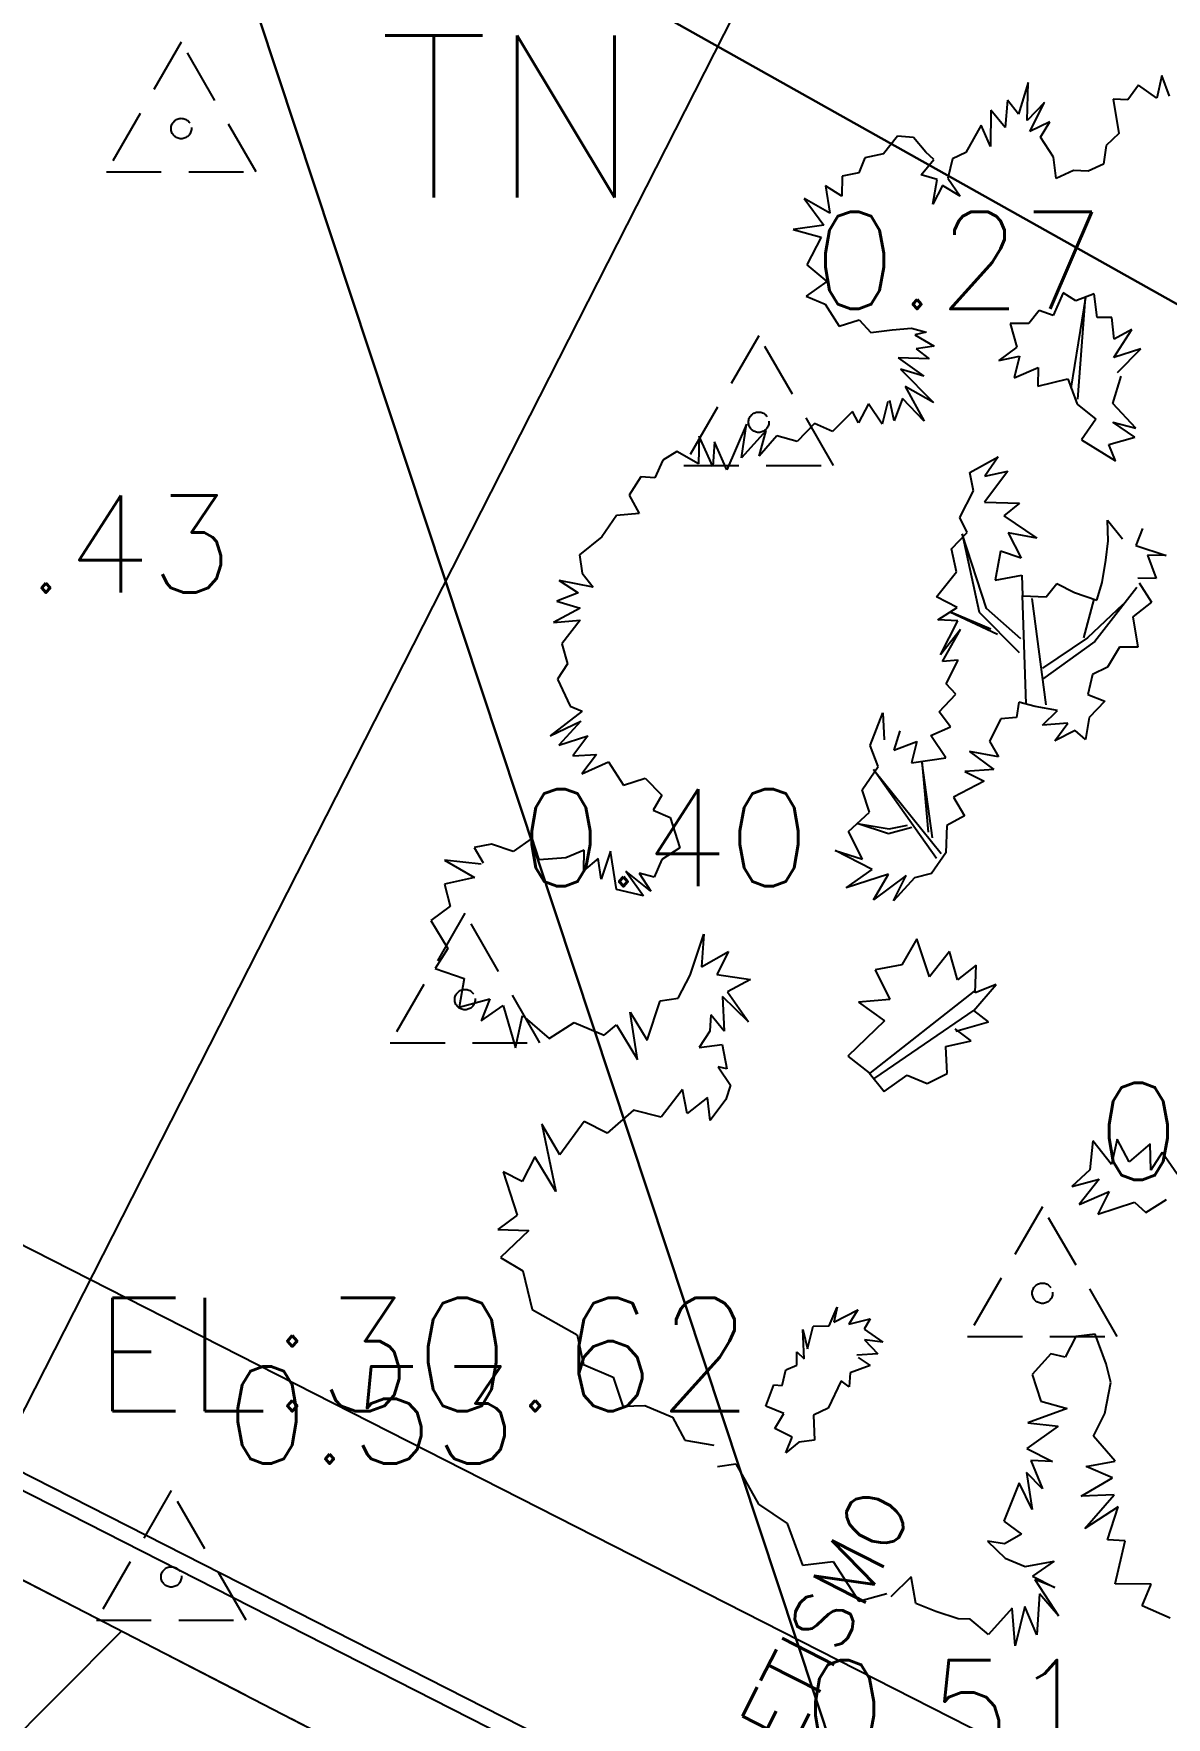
# Model space of a CAD drawing. Header units: metres. Extents: x 543100 to 543604, y 9574012 to 9574398.
# Drawn here: x 543271.11 to 543278.1, y 9574292.13 to 9574302.53 of the extents above; entities that cross this region are included whole.
import ezdxf
from ezdxf.enums import TextEntityAlignment as Align

# ---------------------------------------------------------------- set-up
doc = ezdxf.new("R2010")
doc.units = ezdxf.units.M
doc.header["$LTSCALE"] = 0.1
for name, pattern in [('CONTINUO', [0]), ('DASHED2', [9.524999999999999, 6.35, -3.175]), ('HIDDEN', [9.524999999999999, 6.35, -3.175])]:
    doc.linetypes.add(name, pattern=pattern)
for name, color, linetype in [('#C_TOPO_TEXT', 7, 'Continuous'), ('#PROJ_PLATOS', 2, 'HIDDEN'), ('C-TOPO-TEXT', 7, 'Continuous'), ('HACHURA', 1, 'Continuous'), ('IMPL_MEIO FIO', 8, 'Continuous'), ('IMPL_TITULO', 8, 'Continuous'), ('IMPL_VEGETAÇÃO', 8, 'Continuous'), ('IMPLANTAÇÃO', 1, 'Continuous'), ('MalhaTriTG', 7, 'CONTINUO'), ('PROJ_PLATOS', 2, 'DASHED2'), ('PROJ_TERRA_PERFIS', 2, 'Continuous'), ('TOPO_PONTOS', 2, 'Continuous'), ('V-NODE', 1, 'Continuous'), ('V-NODE-TEXT', 1, 'Continuous'), ('XREF_IMPLNTACAO', 2, 'Continuous')]:
    doc.layers.add(name, color=color, linetype=linetype)
doc.layers.get('IMPLANTAÇÃO').off()
doc.styles.add('COTA200', font='ROMANS.SHX')
doc.styles.get("Standard").update_dxf_attribs({"font": 'simplex.shx'})

# ---------------------------------------------------------------- blocks, each defined once
blk = doc.blocks.new('A$C76815E95')
at = {"layer": 'HACHURA'}
h = blk.add_hatch(dxfattribs=at)
h.set_pattern_fill('ANSI31', color=1, scale=0.5, style=0)
h.set_pattern_definition([(45, (-56.71623454557266, -140.2760906778276), (-1.122532015133644, 1.122532015133644), [])])
h.paths.add_polyline_path([(78.50253660278395, -21.53023425675929), (78.1706479433924, -22.02040452882648), (30.00293476006482, -129.1186275184155), (23.85615117452107, -140.2760906778276), (-56.71623454557266, -83.83502537757158), (-56.29154449922498, -82.40403590723872), (-2.601691384217702, 20.28950879722834), (78.41679475666024, -21.48937489651144)])
at = {"layer": 'HACHURA', "color": 8, "elevation": 30.47163635617762, "flags": 128}
blk.add_lwpolyline([(78.50253660278395, -21.53023425675929), (78.1706479433924, -22.02040452882648), (30.00293476006482, -129.1186275184155), (23.85615117452107, -140.2760906778276), (-56.71623454557266, -83.83502537757158), (-56.29154449922498, -82.40403590723872), (-2.601691384217702, 20.28950879722834), (78.41679475666024, -21.48937489651144)], close=True, dxfattribs=at)
blk = doc.blocks.new('ARBOL03P')
at = {"layer": 'IMPL_VEGETAÇÃO', "color": 1}
for p, q in [((1.859225301292405, 0.8217769658557783), (1.864073609718512, 0.7392893226729678)), ((1.864073609718512, 0.7392893226729678), (1.801045600179116, 0.7344371083680956)), ((1.801045600179116, 0.7344371083680956), (1.844680376014082, 0.6470972508804138)), ((1.844680376014082, 0.6470972508804138), (1.728320973787502, 0.6179839650511862)), ((1.728320973787502, 0.6179839650511862), (1.747714207491931, 0.5743140363073449)), ((1.747714207491931, 0.5743140363073449), (1.655596347395889, 0.559757393392732)), ((1.655596347395889, 0.559757393392732), (1.747714207491931, 0.5063830360391472)), ((1.931949927684018, 0.4481564643806921), (1.990129628797307, 0.5500529647829895)), ((1.990129628797307, 0.5500529647829895), (1.961039778240663, 0.4772697502099197)), ((1.67498958110032, 0.4578608929904346), (1.592568337856491, 0.5112352503440194)), ((1.592568337856491, 0.5112352503440194), (1.597416646282598, 0.4335998214660792)), ((1.747714207491931, 0.5063830360391472), (1.631354805265351, 0.5354963218683748)), ((1.631354805265351, 0.5354963218683748), (1.67498958110032, 0.4578608929904346)), ((1.927101619257909, 0.4384520357709505), (1.927101619257909, 0.5063830360391472)), ((1.927101619257909, 0.5063830360391472), (1.931949927684018, 0.4481564643806921)), ((1.961039778240663, 0.4772697502099197), (2.06285425518892, 0.5209396789537619)), ((2.06285425518892, 0.5209396789537619), (2.009522862501738, 0.4578608929904346)), ((1.548933562021523, 0.4966786074294047), (1.514995403038771, 0.4141909642465942)), ((1.597416646282598, 0.4335998214660792), (1.548933562021523, 0.4966786074294047)), ((1.912556693979587, 0.4093387499417229), (1.864073609718512, 0.4724175359050493)), ((1.864073609718512, 0.4724175359050493), (1.927101619257909, 0.4384520357709505)), ((2.009522862501738, 0.4578608929904346), (2.116185647876103, 0.4821219645147918)), ((2.116185647876103, 0.4821219645147918), (2.028916096206167, 0.4287476071612071)), ((1.447119085073265, 0.4141909642465942), (1.364697841829438, 0.3899298927222379)), ((1.514995403038771, 0.4141909642465942), (1.447119085073265, 0.4141909642465942)), ((1.917405002405696, 0.3511121782832678), (1.912556693979587, 0.4093387499417229)), ((2.028916096206167, 0.4287476071612071), (2.121033956302211, 0.4044865356368517)), ((1.364697841829438, 0.3899298927222379), (1.325911374420578, 0.3559643925881391)), ((2.121033956302211, 0.4044865356368517), (2.106489031023889, 0.3414077496735262)), ((1.325911374420578, 0.3559643925881391), (1.267731673307287, 0.2928856066248136)), ((1.626506496839244, 0.2686245351004564), (1.626506496839244, 0.3462599639783965)), ((1.626506496839244, 0.3462599639783965), (1.650748038969782, 0.2928856066248136)), ((1.650748038969782, 0.2928856066248136), (1.704079431656965, 0.3559643925881391)), ((1.704079431656965, 0.3559643925881391), (1.684686197952534, 0.2977378209296839)), ((1.684686197952534, 0.2977378209296839), (1.767107441196362, 0.3559643925881391)), ((1.767107441196362, 0.3559643925881391), (1.718624356935287, 0.2928856066248136)), ((1.83013545073576, 0.3025900352345552), (1.839832067587976, 0.3608166068930112)), ((1.839832067587976, 0.3608166068930112), (1.883466843422942, 0.3317033210637828)), ((1.883466843422942, 0.3317033210637828), (1.898011768701265, 0.2880333923199414)), ((1.898011768701265, 0.2880333923199414), (1.917405002405696, 0.3511121782832678)), ((2.106489031023889, 0.3414077496735262), (2.121033956302211, 0.3122944638442986)), ((0.7825952334029624, 0.2946269166141571), (0.7485668943879462, 0.2322017433312338)), ((0.9130371996271922, 0.2662518378491923), (0.8563233012688318, 0.3003019323671507)), ((1.267731673307287, 0.2928856066248136), (1.296821523863931, 0.2492156778809722)), ((1.49560216933434, 0.2443634635761009), (1.481057244056018, 0.317146678149169)), ((1.481057244056018, 0.317146678149169), (1.563478487299847, 0.2395112492712288)), ((1.563478487299847, 0.2395112492712288), (1.5343886367432, 0.317146678149169)), ((1.5343886367432, 0.317146678149169), (1.626506496839244, 0.2686245351004564)), ((1.718624356935287, 0.2928856066248136), (1.83013545073576, 0.3025900352345552)), ((2.121033956302211, 0.3122944638442986), (2.130730573154427, 0.2492156778809722)), ((0.7485668943879462, 0.2322017433312338), (0.8052807927463075, 0.2265267275782401)), ((0.9016944199555201, 0.2265267275782401), (0.9130371996271922, 0.2662518378491923)), ((1.296821523863931, 0.2492156778809722), (1.359849533403331, 0.2492156778809722)), ((1.359849533403331, 0.2492156778809722), (1.369546150255545, 0.2103979634420012)), ((1.442270776647158, 0.1909891062225162), (1.49560216933434, 0.2443634635761009)), ((2.130730573154427, 0.2492156778809722), (2.135578881580534, 0.1909891062225162)), ((0.8052807927463075, 0.2265267275782401), (0.7428955045521093, 0.1924766330602816)), ((0.7428955045521093, 0.1924766330602816), (0.8109521825821435, 0.1641015542953168)), ((0.9754224878213895, 0.1527515227893304), (0.9016944199555201, 0.2265267275782401)), ((1.369546150255545, 0.2103979634420012), (1.442270776647158, 0.1909891062225162)), ((2.135578881580534, 0.1909891062225162), (2.077399180467243, 0.1473191774786757)), ((0.8109521825821435, 0.1641015542953168), (0.7712524537312904, 0.1073513967653854)), ((0.9754224878213895, 0.09600136525939984), (0.9073658097913562, 0.1527515227893304)), ((0.9073658097913562, 0.1527515227893304), (0.9754224878213895, 0.1527515227893304)), ((2.077399180467243, 0.1473191774786757), (2.150123806858856, 0.1230581059543185)), ((0.7712524537312904, 0.1073513967653854), (0.8393091317613237, 0.1243764440243647)), ((0.8393091317613237, 0.1243764440243647), (0.8052807927463075, 0.05060123923545579)), ((0.9413941488063724, 0.05627625498844857), (0.8903516402838481, 0.1130264125183791)), ((0.8903516402838481, 0.1130264125183791), (0.9754224878213895, 0.09600136525939984)), ((2.199346564482497, 0.05146765385423269), (2.147136465380219, 0.1095174333123294)), ((0.8052807927463075, 0.05060123923545579), (0.879008860612176, 0.0789763180004206)), ((0.879008860612176, 0.0789763180004206), (0.9413941488063724, 0.05627625498844857)), ((2.135534221135268, -0.05882692711615167), (2.199346564482497, 0.05146765385423269)), ((2.181943198115071, -0.1284866624658685), (2.135534221135268, -0.05882692711615167)), ((2.100727488400416, -0.2155613316530136), (2.181943198115071, -0.1284866624658685)), ((1.538900559005882, -0.2689757929006507), (1.547038511427102, -0.2078935622768321)), ((1.547038511427102, -0.2078935622768321), (1.56331441626954, -0.2547232724217596)), ((1.56331441626954, -0.2547232724217596), (1.581624809217283, -0.2058574879227049)), ((1.581624809217283, -0.2058574879227049), (1.610107642691549, -0.2547232724217596)), ((1.614176618902158, -0.2486150493593779), (1.618245595112768, -0.2099296366309593)), ((1.618245595112768, -0.2099296366309593), (1.660969845324168, -0.2486150493593779)), ((2.089125244155465, -0.3084409787859688), (2.100727488400416, -0.2155613316530136)), ((1.545004023321797, -0.3117333543373237), (1.506348749321006, -0.2669397185465234)), ((1.506348749321006, -0.2669397185465234), (1.538900559005882, -0.2689757929006507)), ((1.660969845324168, -0.2486150493593779), (1.69555614311435, -0.2343625288804869)), ((1.69555614311435, -0.2343625288804869), (1.691487166903741, -0.2608314954841418)), ((1.691487166903741, -0.2608314954841418), (1.772866691115931, -0.2587954211300141)), ((1.772866691115931, -0.2587954211300141), (1.807452988906112, -0.2852643877336689)), ((1.807452988906112, -0.2852643877336689), (1.866453143959951, -0.2526871980676324)), ((1.866453143959951, -0.2526871980676324), (1.890867001223608, -0.2873004620877961)), ((1.55924544005893, -0.3504187670657419), (1.500245285005091, -0.3076612056290693)), ((1.500245285005091, -0.3076612056290693), (1.545004023321797, -0.3117333543373237)), ((1.931556763329704, -0.3056251312749416), (1.886798025012999, -0.3096972799831965)), ((1.886798025012999, -0.3096972799831965), (1.886798025012999, -0.3626352131905057)), ((1.890867001223608, -0.2873004620877961), (1.931556763329704, -0.3056251312749416)), ((2.019511778685761, -0.4129305818105435), (2.089125244155465, -0.3084409787859688)), ((0.6463666143032025, -0.3460198128433873), (0.6374051916896715, -0.395336284946771)), ((0.7090965725979199, -0.4132695475298198), (0.6463666143032025, -0.3460198128433873)), ((1.518555677952834, -0.3605991388363785), (1.55924544005893, -0.3504187670657419)), ((1.573486856796064, -0.3565269901281241), (1.518555677952834, -0.3605991388363785)), ((1.593831737849111, -0.3952124028565422), (1.573486856796064, -0.3565269901281241)), ((1.886798025012999, -0.3626352131905057), (1.840004798590989, -0.3585630644822513)), ((1.840004798590989, -0.3585630644822513), (1.844073774801599, -0.4115009976895605)), ((0.6374051916896715, -0.395336284946771), (0.5477909655543609, -0.3729197067179602)), ((0.5477909655543609, -0.3729197067179602), (0.5925980786220162, -0.4132695475298198)), ((0.6362348525445229, -0.394995799201848), (0.9220488228378017, -0.5507771476580547)), ((0.7135772839046854, -0.3639530754264357), (0.7046158612911544, -0.4177528631755818)), ((0.7583843969723407, -0.4177528631755818), (0.7135772839046854, -0.3639530754264357)), ((0.8211143552670572, -0.3818863380094846), (0.7583843969723407, -0.4177528631755818)), ((0.870402179641478, -0.4177528631755818), (0.8211143552670572, -0.3818863380094846)), ((1.654866381008254, -0.3809598823776512), (1.593831737849111, -0.3952124028565422)), ((1.683349214482522, -0.3768877336693968), (1.614176618902158, -0.4155731463978154)), ((1.614176618902158, -0.4155731463978154), (1.654866381008254, -0.3809598823776512)), ((1.675211262061302, -0.4033567002730516), (1.683349214482522, -0.3768877336693968)), ((1.707763071746179, -0.3870681054400333), (1.675211262061302, -0.4033567002730516)), ((1.732176929009835, -0.407428848981306), (1.707763071746179, -0.3870681054400333)), ((1.774901179221237, -0.3972484772106695), (1.732176929009835, -0.407428848981306)), ((1.783039131642456, -0.4176092207519426), (1.774901179221237, -0.3972484772106695)), ((-0.5051761915355382, -0.4939692291535387), (-0.4379655219340552, -0.4446527570501546)), ((-0.4379655219340552, -0.4446527570501546), (-0.4155619654002276, -0.4894859135077767)), ((0.5925980786220162, -0.4132695475298198), (0.5253874090205333, -0.4446527570501546)), ((0.5253874090205333, -0.4446527570501546), (0.5836366560084851, -0.4715526509247279)), ((0.5906119652676614, -0.4178258244066368), (0.9153395747088524, -0.5682354022264224)), ((0.8748828909482436, -0.4760359665704903), (0.870402179641478, -0.4177528631755818)), ((1.844073774801599, -0.4115009976895605), (1.783039131642456, -0.4176092207519426)), ((2.048517389298139, -0.4535654274312115), (2.019511778685761, -0.4129305818105435)), ((-0.6799239324993929, -0.5746689107772576), (-0.6933660664196895, -0.4894859135077767)), ((-0.6933660664196895, -0.4894859135077767), (-0.6709625098858618, -0.5343190699653984)), ((-0.6709625098858618, -0.5343190699653984), (-0.6261553968182065, -0.4850025978620143)), ((-0.6261553968182065, -0.4850025978620143), (-0.6037518402843789, -0.5298357543196364)), ((-0.5947904176708478, -0.520869123028112), (-0.5634254385234891, -0.4670693352789659)), ((-0.5634254385234891, -0.4670693352789659), (-0.5051761915355382, -0.4939692291535387)), ((-0.4155619654002276, -0.4894859135077767), (-0.3528320071055102, -0.4939692291535387)), ((-0.3528320071055102, -0.4939692291535387), (-0.316986316651386, -0.520869123028112)), ((-0.2632177809701997, -0.5074191760908251), (-0.2676984922769652, -0.4581027039874415)), ((-0.2676984922769652, -0.4581027039874415), (-0.2094492452890133, -0.4760359665704903)), ((-0.2094492452890133, -0.4760359665704903), (-0.1511999983010615, -0.4581027039874415)), ((-0.1511999983010615, -0.4581027039874415), (-0.1601614209145925, -0.4939692291535387)), ((-0.1601614209145925, -0.4939692291535387), (-0.1108735965401717, -0.5298357543196364)), ((0.5836366560084851, -0.4715526509247279), (0.5253874090205333, -0.5253524386738739)), ((0.9420935605497265, -0.5119024917365871), (0.8748828909482436, -0.4760359665704903)), ((2.025312900808236, -0.5638600084015959), (2.002108412318336, -0.4883952951060695)), ((-0.5800636042849749, -0.5203272338849638), (-0.3989237996387409, -0.5556951906388523)), ((-0.5226290320800722, -0.5335902176676721), (-0.3989237996387409, -0.577800163610033)), ((-0.316986316651386, -0.520869123028112), (-0.2632177809701997, -0.5074191760908251)), ((-0.1108735965401717, -0.5298357543196364), (-0.1691228435281236, -0.520869123028112)), ((-0.1691228435281236, -0.520869123028112), (-0.1332771530739993, -0.57915222642302)), ((0.5253874090205333, -0.5253524386738739), (0.6105209238490783, -0.5432857012569228)), ((0.6105209238490783, -0.5432857012569228), (0.5343488316340643, -0.6195020672348797)), ((0.9152092927091333, -0.5701855951314956), (0.9420935605497265, -0.5119024917365871)), ((-0.7292117568738137, -0.57915222642302), (-0.6799239324993929, -0.5746689107772576)), ((-0.3945057556229798, -0.5866421527985048), (-0.5005388120012624, -0.608747125769685)), ((-0.3989237996387409, -0.5556951906388523), (-0.2442922590870777, -0.6352730933351016)), ((-0.3989237996387409, -0.577800163610033), (-0.2708005231816486, -0.6485360771178099)), ((-0.1332771530739993, -0.57915222642302), (-0.1870456887551857, -0.5612189638399712)), ((-0.1870456887551857, -0.5612189638399712), (-0.1691228435281236, -0.6195020672348797)), ((0.9017671587888367, -0.64191864546369), (0.9152092927091333, -0.5701855951314956)), ((1.984705045950909, -0.6219097878596931), (2.025312900808236, -0.5638600084015959)), ((-0.706808200339986, -0.6733018549840257), (-0.6799239324993929, -0.6150187515891172)), ((-0.6082325515911444, -0.6284686985264036), (-0.6575203759655652, -0.6464019611094525)), ((-0.5499833046031926, -0.6105354359433552), (-0.6082325515911444, -0.6284686985264036)), ((-0.5006954802287726, -0.6015688046518308), (-0.5499833046031926, -0.6105354359433552)), ((-0.4917340576152416, -0.6643352236925013), (-0.5006954802287726, -0.6015688046518308)), ((-0.1868576868821741, -0.5954841419869772), (-0.4254320637333127, -0.7590609419737113)), ((-0.1691228435281236, -0.6195020672348797), (-0.1601614209145925, -0.6643352236925013)), ((0.5343488316340643, -0.6195020672348797), (0.6150016351558438, -0.6239853828806416)), ((0.6150016351558438, -0.6239853828806416), (0.6598087482234991, -0.6822684862755497)), ((0.6598087482234991, -0.6822684862755497), (0.7135772839046854, -0.6105354359433552)), ((0.7135772839046854, -0.6105354359433552), (0.7583843969723407, -0.6822684862755497)), ((0.7583843969723407, -0.6822684862755497), (0.7718265308926373, -0.5970854890060688)), ((0.7718265308926373, -0.5970854890060688), (0.9017671587888367, -0.64191864546369)), ((1.990506168073384, -0.7031794791010286), (1.984705045950909, -0.6219097878596931)), ((-0.6575203759655652, -0.6464019611094525), (-0.706808200339986, -0.6733018549840257)), ((-0.4917340576152416, -0.7181350114416474), (-0.4917340576152416, -0.6643352236925013)), ((-0.1647674668033652, -0.6441150825235735), (-0.4210140197175498, -0.7855869095391279)), ((-0.1601614209145925, -0.6643352236925013), (-0.1198350191537028, -0.6508852767552149)), ((-0.1198350191537028, -0.6508852767552149), (-0.09743146261987512, -0.6867518019213121)), ((-0.0302207930183922, -0.6867518019213121), (-0.003336525177799032, -0.6464019611094525)), ((-0.003336525177799032, -0.6464019611094525), (0.01906703135602861, -0.7226183270874094)), ((0.01906703135602861, -0.7226183270874094), (0.03250916527632519, -0.64191864546369)), ((0.03250916527632519, -0.64191864546369), (0.07283556703721494, -0.7091683801501225)), ((0.07283556703721494, -0.7091683801501225), (0.07283556703721494, -0.6508852767552149)), ((0.07283556703721494, -0.6508852767552149), (0.1490076592522289, -0.7046850645043605)), ((0.1490076592522289, -0.7046850645043605), (0.1803726383995876, -0.6553685924009769)), ((0.1798399664260568, -0.9314797311489178), (0.2991271548516252, -0.6662200554947542)), ((0.3167993309146722, -0.6706410500889901), (0.1798399664260568, -0.9314797311489178)), ((0.1803726383995876, -0.6553685924009769), (0.2251797514672429, -0.6867518019213121)), ((0.2251797514672429, -0.6867518019213121), (0.2923904210687258, -0.6553685924009769)), ((0.2923904210687258, -0.6553685924009769), (0.3596010906702087, -0.6643352236925013)), ((0.3596010906702087, -0.6643352236925013), (0.3909660698175674, -0.7002017488585985)), ((-0.9622087448256211, -0.7181350114416474), (-0.9935737239729798, -0.8033180087111287)), ((-0.9487666109053245, -0.7809014304823174), (-0.9622087448256211, -0.7181350114416474)), ((-0.9398051882917935, -0.7091683801501225), (-0.9487666109053245, -0.7809014304823174)), ((-0.8905173639173727, -0.7629681678992686), (-0.9398051882917935, -0.7091683801501225)), ((-0.859152384770014, -0.7271016427331718), (-0.8905173639173727, -0.7629681678992686)), ((-0.868113807383545, -0.8347012182314635), (-0.859152384770014, -0.7271016427331718)), ((-0.4469269445475863, -0.7271016427331718), (-0.4917340576152416, -0.7181350114416474)), ((-0.4200426767069931, -0.7853847461280798), (-0.4469269445475863, -0.7271016427331718)), ((-0.3282350953865514, -0.8695858068296132), (-0.2796366112131725, -0.7236929852198228)), ((-0.09743146261987512, -0.6867518019213121), (-0.0302207930183922, -0.6867518019213121)), ((0.2726188907570535, -0.7060090068428786), (0.1003151741423434, -0.8253758608872523)), ((0.1003151741423434, -0.8253758608872523), (0.2637828027255305, -0.7236929852198228)), ((0.3909660698175674, -0.7002017488585985), (0.4716188733393469, -0.7226183270874094)), ((0.4716188733393469, -0.7226183270874094), (0.395446781124333, -0.7226183270874094)), ((0.395446781124333, -0.7226183270874094), (0.4940224298731746, -0.771934799190793)), ((2.019511778685761, -0.7554242806133162), (1.990506168073384, -0.7031794791010286)), ((-0.3149809633392664, -0.7369559690025311), (-0.3459072714495992, -0.8563228230469049)), ((0.06387414442368389, -0.771934799190793), (0.02802845396955966, -0.8347012182314635)), ((0.1176426801048702, -0.8481511651687499), (0.06387414442368389, -0.771934799190793)), ((0.2726188907570535, -0.7679029311621837), (0.3167993309146722, -0.8165338716987804)), ((0.4940224298731746, -0.771934799190793), (0.4133696263513951, -0.767451483545031)), ((0.4133696263513951, -0.767451483545031), (0.4985031411799401, -0.8526344808145123)), ((1.961500557461008, -0.813474060071413), (2.019511778685761, -0.7554242806133162)), ((-1.074226527494759, -0.8302179025857015), (-1.159360042323303, -0.8033180087111287)), ((-1.159360042323303, -0.8033180087111287), (-1.105591506642117, -0.8571177964602743)), ((-0.9935737239729798, -0.8033180087111287), (-1.069745816187994, -0.8167679556484151)), ((-0.4693305010814139, -0.8122846400026527), (-0.4200426767069931, -0.7853847461280798)), ((-0.4245233880137587, -0.8705677433975607), (-0.4693305010814139, -0.8122846400026527)), ((-0.2928907432604575, -0.9403217203373897), (-0.2973087872762195, -0.7988498933218358)), ((-0.01677865909809562, -0.7988346930653663), (-0.03918221563192326, -0.8436678495229879)), ((0.02802845396955966, -0.8347012182314635), (-0.01677865909809562, -0.7988346930653663)), ((0.3035451988673863, -0.8209548662930164), (0.2726188907570535, -0.7811659149448915)), ((0.3167993309146722, -0.8165338716987804), (0.330053462961958, -0.9049537635835012)), ((0.4985031411799401, -0.8526344808145123), (0.4223310489649261, -0.8122846400026527)), ((0.4223310489649261, -0.8122846400026527), (0.4223310489649261, -0.9243675311467072)), ((1.967301679583484, -0.900548729258559), (1.961500557461008, -0.813474060071413)), ((-1.105591506642117, -0.8571177964602743), (-1.195205732777428, -0.8481511651687499)), ((-1.195205732777428, -0.8481511651687499), (-1.150398619709772, -0.8795343746890856)), ((-0.9487666109053245, -0.8885010059806095), (-0.935324476985028, -0.8257345869399391)), ((-0.935324476985028, -0.8257345869399391), (-0.868113807383545, -0.8347012182314635)), ((-0.5903097063640823, -0.9288508467924692), (-0.5768675724437857, -0.8212512712941771)), ((-0.5768675724437857, -0.8212512712941771), (-0.5544640159099581, -0.8974676372721335)), ((-0.5544640159099581, -0.8974676372721335), (-0.5096569028423037, -0.8347012182314635)), ((-0.5096569028423037, -0.8347012182314635), (-0.5006954802287726, -0.892984321626372)), ((-0.3459072714495992, -0.8563228230469049), (-0.4961207679855004, -1.006636639250931)), ((-0.3017268312919814, -0.8209548662930164), (-0.2928907432604575, -0.9403217203373897)), ((-0.1153543078469372, -0.8616011121060367), (-0.1870456887551857, -0.8616011121060367)), ((-0.1870456887551857, -0.8616011121060367), (-0.164642132221358, -0.8974676372721335)), ((-0.1019121739266406, -0.8257345869399391), (-0.1153543078469372, -0.8616011121060367)), ((-0.03918221563192326, -0.8436678495229879), (-0.1019121739266406, -0.8257345869399391)), ((0.05939343311691836, -0.8616011121060367), (0.1176426801048702, -0.8481511651687499)), ((0.1086812574913392, -0.9064342685636584), (0.05939343311691836, -0.8616011121060367)), ((0.330053462961958, -0.9049537635835012), (0.3035451988673863, -0.8209548662930164)), ((0.4088889150446295, -0.8481511651687499), (0.3596010906702087, -0.9154008998551828)), ((0.4223310489649261, -0.9243675311467072), (0.4088889150446295, -0.8481511651687499)), ((-0.9610081714611285, -0.893270846460827), (-1.215575900632109, -0.999406637261079)), ((-1.150398619709772, -0.8795343746890856), (-1.199686444084193, -0.9109175842094204)), ((-0.9980544352797454, -0.9423007937297556), (-0.9487666109053245, -0.8885010059806095)), ((-0.5992711289776134, -0.9916172658331392), (-0.6395975307385031, -0.9064342685636584)), ((-0.6395975307385031, -0.9064342685636584), (-0.5903097063640823, -0.9288508467924692)), ((-0.5006954802287726, -0.892984321626372), (-0.4245233880137587, -0.8705677433975607)), ((-0.4961207679855004, -1.006636639250931), (-0.3282350953865514, -0.8695858068296132)), ((-0.164642132221358, -0.8974676372721335), (-0.2632177809701997, -0.892984321626372)), ((-0.2632177809701997, -0.892984321626372), (-0.1780842661416546, -0.9109175842094204)), ((0.05491272181015283, -0.9154008998551828), (0.1086812574913392, -0.9064342685636584)), ((0.2879097097619603, -0.8885010059806095), (0.243102596694305, -0.9333341624382312)), ((0.3596010906702087, -0.9154008998551828), (0.2879097097619603, -0.8885010059806095)), ((1.08553111696723, -0.9411835748792265), (1.114536727579607, -0.8889387733669389)), ((1.114536727579607, -0.8889387733669389), (1.155144582436934, -0.8831337954211298)), ((1.155144582436934, -0.8831337954211298), (1.224758047906638, -0.894743751312749)), ((1.224758047906638, -0.894743751312749), (1.172547948804361, -0.9295736189876074)), ((1.903489336236253, -0.9527935307708457), (1.967301679583484, -0.900548729258559)), ((-1.181763598857131, -0.9467841093755176), (-1.235532134538317, -0.9826506345416153)), ((-1.215575900632109, -0.999406637261079), (-0.979191580687627, -0.923595358118042)), ((-1.199686444084193, -0.9109175842094204), (-1.181763598857131, -0.9467841093755176)), ((-0.944285899598559, -1.005067212770426), (-0.9980544352797454, -0.9423007937297556)), ((-0.2587370696634341, -0.960234056312804), (-0.3125056053446205, -0.9288508467924692)), ((-0.3125056053446205, -0.9288508467924692), (-0.3125056053446205, -0.9916172658331392)), ((-0.1780842661416546, -0.9109175842094204), (-0.2811406261972618, -0.9109175842094204)), ((-0.2811406261972618, -0.9109175842094204), (-0.2587370696634341, -0.960234056312804)), ((0.03250916527632519, -0.9781673188958528), (0.09523912357104258, -0.9423007937297556)), ((0.166930504479291, -0.9243675311467072), (0.1266041027184013, -0.9692006876043284)), ((0.243102596694305, -0.9333341624382312), (0.166930504479291, -0.9243675311467072)), ((0.894094086925544, -1.010843310228943), (0.9405030639053464, -0.9237686410417973)), ((0.9405030639053464, -0.9237686410417973), (0.91149745329297, -1.016648288174753)), ((1.027519895742476, -0.9585985087166558), (1.079729994844755, -0.9179636630959878)), ((1.079729994844755, -0.9179636630959878), (1.08553111696723, -0.9411835748792265)), ((1.172547948804361, -0.9295736189876074), (1.236360292151589, -0.9585985087166558)), ((1.89768821411378, -1.092113001470279), (1.903489336236253, -0.9527935307708457)), ((-1.235532134538317, -0.9826506345416153), (-1.195205732777428, -1.018517159707713)), ((-0.6620010872723308, -1.023000475353474), (-0.7023274890332205, -0.9736840032500904)), ((-0.7023274890332205, -0.9736840032500904), (-0.5992711289776134, -0.9916172658331392)), ((-0.5051761915355382, -0.9961005814789017), (-0.5320604593761304, -1.031967106644999)), ((-0.4469269445475863, -1.014033844061951), (-0.5051761915355382, -0.9961005814789017)), ((-0.3976391201731655, -0.9736840032500904), (-0.4469269445475863, -1.014033844061951)), ((-0.3125056053446205, -0.9916172658331392), (-0.3976391201731655, -0.9736840032500904)), ((0.1266041027184013, -0.9692006876043284), (0.03250916527632519, -0.9781673188958528)), ((0.8650884763131668, -1.057283133795421), (0.8360828657007904, -0.9702084646082749)), ((0.8360828657007904, -0.9702084646082749), (0.894094086925544, -1.010843310228943)), ((0.91149745329297, -1.016648288174753), (0.9927131630076245, -0.9702084646082749)), ((0.9927131630076245, -0.9702084646082749), (0.9695086745177228, -1.022453266120563)), ((0.9927131630076245, -0.9702084646082749), (0.9927131630076245, -0.9702084646082749)), ((1.062326628477329, -1.010843310228943), (1.027519895742476, -0.9585985087166558)), ((1.236360292151589, -0.9585985087166558), (1.184150193049311, -0.9992333543373233)), ((1.184150193049311, -0.9992333543373233), (1.276968147008917, -1.016648288174753)), ((-1.803245195283272, -1.043222896560873), (-1.843352261525649, -1.087372801490178)), ((-1.195205732777428, -1.018517159707713), (-1.199686444084193, -1.058867000519572)), ((-0.9890930126662143, -1.027483790999237), (-0.944285899598559, -1.005067212770426)), ((-0.935324476985028, -1.072316947456859), (-0.9890930126662143, -1.027483790999237)), ((-0.6530396646587997, -1.063350316165334), (-0.7247310455670481, -1.014033844061951)), ((-0.7247310455670481, -1.014033844061951), (-0.6620010872723308, -1.023000475353474)), ((-0.61271326289791, -1.031967106644999), (-0.6530396646587997, -1.063350316165334)), ((-0.5320604593761304, -1.031967106644999), (-0.61271326289791, -1.031967106644999)), ((0.9695086745177228, -1.022453266120563), (1.01011652937505, -1.005038332283133)), ((1.01011652937505, -1.005038332283133), (1.062326628477329, -1.010843310228943)), ((1.276968147008917, -1.016648288174753), (1.294371513376342, -1.092113001470279)), ((-1.843352261525649, -1.087372801490178), (-1.783191662162084, -1.071318290606794)), ((-1.783191662162084, -1.071318290606794), (-1.79121307541056, -1.131522706419482)), ((-1.199686444084193, -1.058867000519572), (-1.13247577448271, -1.05438368487381)), ((-1.13247577448271, -1.05438368487381), (-1.127995063175945, -1.094733525685669)), ((-0.9935737239729798, -1.085766894394145), (-0.935324476985028, -1.072316947456859)), ((-0.9577280335188556, -1.130600050851767), (-0.9935737239729798, -1.085766894394145)), ((0.8650884763131668, -1.103722957361899), (0.7954750108434627, -1.057283133795421)), ((0.7954750108434627, -1.057283133795421), (0.8650884763131668, -1.057283133795421)), ((-1.79121307541056, -1.131522706419482), (-1.743084595919707, -1.139549961861174)), ((-1.727041769422756, -1.175672611348787), (-1.65083834356224, -1.119481823256945)), ((-1.65083834356224, -1.119481823256945), (-1.606720570695626, -1.135536334140328)), ((-1.606720570695626, -1.135536334140328), (-1.558592091204774, -1.119481823256945)), ((-1.558592091204774, -1.119481823256945), (-1.522495731586635, -1.147577217302866)), ((-1.127995063175945, -1.094733525685669), (-1.08318795010829, -1.103700156977194)), ((-1.08318795010829, -1.103700156977194), (-1.060784393574463, -1.148533313434815)), ((-1.060784393574463, -1.148533313434815), (-1.011496569200042, -1.103700156977194)), ((-1.011496569200042, -1.103700156977194), (-0.9577280335188556, -1.130600050851767)), ((0.7838727665985115, -1.138552825036756), (0.8650884763131668, -1.103722957361899)), ((0.8998952090480188, -1.121137891199328), (0.7838727665985115, -1.138552825036756)), ((0.9695086745177228, -1.121137891199328), (0.8998952090480188, -1.121137891199328)), ((0.9985142851301001, -1.161772736819995), (0.9695086745177228, -1.121137891199328)), ((1.294371513376342, -1.092113001470279), (1.381388345213473, -1.126942869145137)), ((1.381388345213473, -1.126942869145137), (1.381388345213473, -1.196602604494854)), ((1.816472504399124, -1.161772736819995), (1.89768821411378, -1.092113001470279)), ((-1.743084595919707, -1.139549961861174), (-1.727041769422756, -1.175672611348787)), ((-1.522495731586635, -1.147577217302866), (-1.506452905089684, -1.183699866790479)), ((1.108735605457131, -1.144357802982566), (0.9985142851301001, -1.161772736819995)), ((1.166746826681885, -1.144357802982566), (1.062326628477329, -1.219822516278092)), ((1.062326628477329, -1.219822516278092), (1.108735605457131, -1.144357802982566)), ((1.108735605457131, -1.237237450115522), (1.166746826681885, -1.144357802982566)), ((1.439399566438226, -1.295287229573619), (1.58442761950011, -1.179187670657424)), ((1.58442761950011, -1.179187670657424), (1.526416398275357, -1.27206731779038)), ((1.810671382276649, -1.231432472169712), (1.816472504399124, -1.161772736819995)), ((-1.466345838847308, -1.215808888557246), (-1.514474318338159, -1.247917910324014)), ((-1.506452905089684, -1.183699866790479), (-1.466345838847308, -1.215808888557246)), ((1.381388345213473, -1.196602604494854), (1.491609665540505, -1.214017538332283)), ((1.491609665540505, -1.214017538332283), (1.439399566438226, -1.295287229573619)), ((1.74685903892942, -1.27206731779038), (1.712052306194568, -1.196602604494854)), ((1.712052306194568, -1.196602604494854), (1.810671382276649, -1.231432472169712)), ((-1.514474318338159, -1.247917910324014), (-1.546559971332061, -1.304108698415857)), ((-0.8166113657208047, -1.356285858786853), (-0.7765042994784288, -1.235877027161476)), ((-0.7765042994784288, -1.235877027161476), (-0.7805150061026662, -1.324176837020086)), ((-0.7805150061026662, -1.324176837020086), (-0.7203544067391014, -1.235877027161476)), ((-0.7203544067391014, -1.235877027161476), (-0.7484293531087651, -1.316149581578394)), ((1.149343460314459, -1.25465238395295), (1.108735605457131, -1.237237450115522)), ((1.155144582436934, -1.341727053140096), (1.149343460314459, -1.25465238395295)), ((1.526416398275357, -1.27206731779038), (1.601830985867537, -1.27206731779038)), ((1.601830985867537, -1.330117097248477), (1.688847817704668, -1.243042428061331)), ((1.601830985867537, -1.27206731779038), (1.601830985867537, -1.330117097248477)), ((1.688847817704668, -1.243042428061331), (1.74685903892942, -1.27206731779038)), ((-1.546559971332061, -1.304108698415857), (-1.594688450822913, -1.300095070695011)), ((-1.594688450822913, -1.300095070695011), (-1.546559971332061, -1.336217720182624)), ((-0.9168790313267472, -1.364313114228545), (-0.9128683247025089, -1.304108698415857)), ((-0.9128683247025089, -1.304108698415857), (-0.8847933783328452, -1.344244975624316)), ((-0.8847933783328452, -1.344244975624316), (-0.8767719650843695, -1.300095070695011)), ((-0.8767719650843695, -1.300095070695011), (-0.840675605466231, -1.376353997391083)), ((-0.840675605466231, -1.376353997391083), (-0.8286434855935179, -1.292067815253318)), ((-0.8286434855935179, -1.292067815253318), (-0.8166113657208047, -1.356285858786853)), ((-0.7484293531087651, -1.316149581578394), (-0.684258047120962, -1.308122326136703)), ((-0.684258047120962, -1.308122326136703), (-0.7283758199875763, -1.344244975624316)), ((0.5444914109474315, -1.362521003990758), (0.6056860206125583, -1.301281450712477)), ((0.6056860206125583, -1.301281450712477), (0.6552245141509943, -1.330443142749754)), ((-1.570624211077487, -1.356285858786853), (-1.662870463434953, -1.400435763716159)), ((-1.546559971332061, -1.336217720182624), (-1.63479551706529, -1.336217720182624)), ((-1.63479551706529, -1.336217720182624), (-1.570624211077487, -1.356285858786853)), ((-0.9289111511994594, -1.380367625111929), (-0.9369325644479352, -1.34023134790347)), ((-0.9369325644479352, -1.34023134790347), (-0.9168790313267472, -1.364313114228545)), ((-0.7231112178301853, -1.347940157972119), (-0.6619166081650594, -1.333359311953481)), ((-0.6619166081650594, -1.333359311953481), (-0.6939709275134582, -1.391682696028035)), ((0.5474054399791051, -1.412095880454128), (0.5444914109474315, -1.362521003990758)), ((0.6552245141509943, -1.330443142749754), (0.707677036721102, -1.327526973546026)), ((0.707677036721102, -1.327526973546026), (0.7164191238161202, -1.368353342398213)), ((0.7164191238161202, -1.368353342398213), (0.7455594141328472, -1.318778465934843)), ((0.7455594141328472, -1.318778465934843), (0.728075239942811, -1.403347372842945)), ((0.728075239942811, -1.403347372842945), (0.7659576173545553, -1.330443142749754)), ((0.7659576173545553, -1.330443142749754), (0.7834417915445915, -1.403347372842945)), ((1.224758047906638, -1.382361898760764), (1.155144582436934, -1.341727053140096)), ((-1.662870463434953, -1.400435763716159), (-1.574634917701725, -1.384381252832775)), ((-1.574634917701725, -1.384381252832775), (-1.594688450822913, -1.42853115776208)), ((-1.594688450822913, -1.42853115776208), (-1.526506438210873, -1.400435763716159)), ((-1.526506438210873, -1.400435763716159), (-1.550570677956299, -1.456626551808001)), ((-0.9008362048297958, -1.424517530041234), (-0.9289111511994594, -1.380367625111929)), ((-0.6939709275134582, -1.391682696028035), (-0.635690346880005, -1.391682696028035)), ((-0.635690346880005, -1.391682696028035), (-0.656088550101714, -1.420844388065311)), ((0.4803827722506329, -1.470419264528681), (0.5007809754723418, -1.4091797112504)), ((0.5007809754723418, -1.4091797112504), (0.5474054399791051, -1.412095880454128)), ((0.7834417915445915, -1.403347372842945), (0.6989349496260839, -1.464586926121226)), ((1.201553559416737, -1.475241545893719), (1.224758047906638, -1.382361898760764)), ((-1.550570677956299, -1.456626551808001), (-1.46233513222307, -1.412476646878696)), ((-1.46233513222307, -1.412476646878696), (-1.502442198465447, -1.460640179528847)), ((-1.333992520247465, -1.476694690412231), (-1.305917573877801, -1.424517530041234)), ((-1.305917573877801, -1.424517530041234), (-1.309928280502039, -1.480708318133076)), ((-0.8687505518358947, -1.472681062691385), (-0.9008362048297958, -1.424517530041234)), ((-0.656088550101714, -1.420844388065311), (-0.5832378243098963, -1.444173741695132)), ((-0.5832378243098963, -1.444173741695132), (-0.5803237952782236, -1.49666478736223)), ((0.6989349496260839, -1.464586926121226), (0.7776137334812461, -1.452922249306315)), ((0.7776137334812461, -1.452922249306315), (0.7309892689744837, -1.485000110547319)), ((1.201553559416737, -1.533291325351816), (1.288570391253868, -1.452021634110481)), ((1.288570391253868, -1.452021634110481), (1.201553559416737, -1.475241545893719)), ((-1.502442198465447, -1.460640179528847), (-1.418217359356456, -1.464653807249693)), ((-1.418217359356456, -1.464653807249693), (-1.386131706362554, -1.488735573574768)), ((-1.386131706362554, -1.488735573574768), (-1.333992520247465, -1.476694690412231)), ((-1.253778387762711, -1.480708318133076), (-1.317949693750514, -1.500776456737306)), ((-1.309928280502039, -1.480708318133076), (-1.253778387762711, -1.480708318133076)), ((-0.8847933783328452, -1.516830967620689), (-0.8687505518358947, -1.472681062691385)), ((-0.5803237952782236, -1.49666478736223), (-0.5162151565814241, -1.517077971788324)), ((0.5240932077257234, -1.514161802584596), (0.4803827722506329, -1.470419264528681)), ((0.7309892689744837, -1.485000110547319), (0.7776137334812461, -1.505413294973413)), ((-1.362067466617129, -1.532885478504073), (-1.370088879865603, -1.560980872549995)), ((-1.309928280502039, -1.544926361666611), (-1.362067466617129, -1.532885478504073)), ((-1.317949693750514, -1.500776456737306), (-1.309928280502039, -1.544926361666611)), ((-0.8446863120904684, -1.556967244829149), (-0.8847933783328452, -1.516830967620689)), ((-0.5162151565814241, -1.517077971788324), (-0.5045590404547342, -1.572485186659149)), ((0.4862108303139783, -1.578317525066605), (0.5240932077257234, -1.514161802584596)), ((0.7776137334812461, -1.505413294973413), (0.728075239942811, -1.528742648603234)), ((0.728075239942811, -1.528742648603234), (0.7688716463862288, -1.563736679047966)), ((1.265365902763966, -1.568121193026674), (1.201553559416737, -1.533291325351816)), ((-1.370088879865603, -1.560980872549995), (-1.390142412986792, -1.609144405200146)), ((-0.8807826717086078, -1.617171660641837), (-0.8446863120904684, -1.556967244829149)), ((-0.5045590404547342, -1.572485186659149), (-0.4346223436945902, -1.589982201881515)), ((-0.4346223436945902, -1.589982201881515), (-0.5045590404547342, -1.604563047900153)), ((0.5474054399791051, -1.627892401529975), (0.4862108303139783, -1.578317525066605)), ((0.7688716463862288, -1.563736679047966), (0.8067540237979731, -1.624976232326247)), ((1.201553559416737, -1.573926170972484), (1.265365902763966, -1.568121193026674)), ((1.25956478064149, -1.637780928376391), (1.201553559416737, -1.573926170972484)), ((-1.390142412986792, -1.609144405200146), (-1.374099586489841, -1.649280682408604)), ((-0.8767719650843695, -1.67336244873368), (-0.8807826717086078, -1.617171660641837)), ((-0.5045590404547342, -1.604563047900153), (-0.4083960824095358, -1.630808570733702)), ((-0.4083960824095358, -1.630808570733702), (-0.4958169533597161, -1.659970262770979)), ((0.5153511206307044, -1.671634939585889), (0.4832968012823056, -1.616227724715064)), ((0.4832968012823056, -1.616227724715064), (0.5474054399791051, -1.627892401529975)), ((0.8067540237979731, -1.624976232326247), (0.7630435883228834, -1.668718770382162)), ((-1.374099586489841, -1.649280682408604), (-1.313938987126276, -1.661321565571142)), ((-1.313938987126276, -1.661321565571142), (-1.281853334132375, -1.701457842779601)), ((-0.9529753909448857, -1.709485098221293), (-0.9369325644479352, -1.641253426966913)), ((-0.9369325644479352, -1.641253426966913), (-0.8767719650843695, -1.67336244873368)), ((-0.4958169533597161, -1.659970262770979), (-0.3617716179027726, -1.651221755159796)), ((-0.3617716179027726, -1.651221755159796), (-0.4142241404728804, -1.715377477641804)), ((0.5066090335356872, -1.718293646845532), (0.4483284529022331, -1.659970262770979)), ((0.4483284529022331, -1.659970262770979), (0.5153511206307044, -1.671634939585889)), ((0.7630435883228834, -1.668718770382162), (0.8184101399246639, -1.697880462419438)), ((1.184150193049311, -1.66100084015963), (1.25956478064149, -1.637780928376391)), ((1.195752437294262, -1.742270531400966), (1.184150193049311, -1.66100084015963)), ((-1.281853334132375, -1.701457842779601), (-1.237735561265761, -1.697444215058756)), ((-1.237735561265761, -1.697444215058756), (-1.209660614896096, -1.733566864546368)), ((-1.209660614896096, -1.733566864546368), (-1.161532135405245, -1.709485098221293)), ((-1.161532135405245, -1.709485098221293), (-1.165542842029483, -1.76166225859229)), ((-1.165542842029483, -1.76166225859229), (-1.105382242665917, -1.717512353662985)), ((-1.105382242665917, -1.717512353662985), (-1.109392949290155, -1.797784908079903)), ((-1.109392949290155, -1.797784908079903), (-1.069285883047778, -1.717512353662985)), ((-1.069285883047778, -1.717512353662985), (-1.021157403556926, -1.785744024917365)), ((-1.021157403556926, -1.785744024917365), (-1.037200230053877, -1.709485098221293)), ((-1.037200230053877, -1.709485098221293), (-0.9529753909448857, -1.709485098221293)), ((-0.4142241404728804, -1.715377477641804), (-0.3530295308077545, -1.689131954808255)), ((-0.3530295308077545, -1.689131954808255), (-0.4083960824095358, -1.759120015697719)), ((-0.4083960824095358, -1.759120015697719), (-0.3413734146810636, -1.727042154456715)), ((-0.3413734146810636, -1.727042154456715), (-0.3442874437127363, -1.794114046142451)), ((0.398789959363798, -1.738706831271625), (0.3958759303321244, -1.703712800826893)), ((0.3958759303321244, -1.703712800826893), (0.4949529174089964, -1.750371508086536)), ((0.4949529174089964, -1.750371508086536), (0.4221021916171797, -1.694964293215711)), ((0.4221021916171797, -1.694964293215711), (0.5066090335356872, -1.718293646845532)), ((0.8184101399246639, -1.697880462419438), (0.827152227019682, -1.759120015697719)), ((0.3492514658253612, -1.802862553753634), (0.398789959363798, -1.738706831271625)), ((0.827152227019682, -1.759120015697719), (0.8562925173364082, -1.797030215346179)), ((0.8562925173364082, -1.797030215346179), (0.8825187786214634, -1.756203846493992)), ((0.8882929648030684, -1.759685465238395), (0.9230996975379204, -1.85256511237135)), ((0.9230996975379204, -1.85256511237135), (0.9289008196603961, -1.759685465238395)), ((0.9289008196603961, -1.759685465238395), (0.9811109187626741, -1.823540222642301)), ((1.08553111696723, -1.811930266750682), (1.131940093947033, -1.736465553455156)), ((1.131940093947033, -1.736465553455156), (1.195752437294262, -1.742270531400966)), ((-0.3442874437127363, -1.794114046142451), (-0.3064050663009912, -1.817443399772272)), ((-0.3064050663009912, -1.817443399772272), (-0.2539525437308834, -1.814527230568544)), ((-0.2539525437308834, -1.814527230568544), (-0.2393823985725199, -1.849521261013276)), ((-0.1811018179390667, -1.855353599420732), (-0.1490474985906669, -1.808694892161089)), ((-0.1490474985906669, -1.808694892161089), (-0.116993179242268, -1.861185937828187)), ((0.2589165658435091, -1.834940414994638), (0.2997129722869261, -1.797030215346179)), ((0.2997129722869261, -1.797030215346179), (0.3492514658253612, -1.802862553753634)), ((0.9811109187626741, -1.823540222642301), (1.027519895742476, -1.782905377021634)), ((1.027519895742476, -1.782905377021634), (1.08553111696723, -1.811930266750682)), ((-0.2393823985725199, -1.849521261013276), (-0.1811018179390667, -1.855353599420732)), ((-0.116993179242268, -1.861185937828187), (-0.04705648248212313, -1.86993444543937)), ((0.06367662072143965, -1.872850614643097), (0.08407482394314769, -1.829108076587183)), ((0.08407482394314769, -1.829108076587183), (0.1103010852282029, -1.91950932190274)), ((0.1103010852282029, -1.91950932190274), (0.1161291432915466, -1.858269768624459)), ((0.1161291432915466, -1.858269768624459), (0.1627536077983098, -1.899096137476646)), ((0.1627536077983098, -1.899096137476646), (0.151097491671619, -1.834940414994638)), ((0.151097491671619, -1.834940414994638), (0.2181201594000912, -1.88159912225428)), ((0.2181201594000912, -1.88159912225428), (0.1802377819883461, -1.820359568975999)), ((0.1802377819883461, -1.820359568975999), (0.2589165658435091, -1.834940414994638)), ((-0.04705648248212313, -1.86993444543937), (0.02288021427802178, -1.902012306680374)), ((0.02288021427802178, -1.902012306680374), (0.06367662072143965, -1.872850614643097))]:
    blk.add_line(p, q, dxfattribs=at)
blk = doc.blocks.new('A$C00972E22')
at = {"layer": 'IMPL_MEIO FIO', "color": 1}
for p, q in [((49.72036995273083, 211.5387056767941), (116.7163922431646, 211.5376432128251)), ((49.70088432764169, 210.2878659367561), (116.74739977438, 210.2878659367561)), ((49.7104201890761, 210.1878659371287), (116.8222370876465, 210.1878659371287))]:
    blk.add_line(p, q, dxfattribs=at)
at = {"layer": 'IMPL_VEGETAÇÃO', "xscale": 2.286791147988358, "yscale": 2.286791147988358, "zscale": 2.286791147988358, "rotation": 270.0000000000018}
blk.add_blockref('ARBOL03P', (89.98828007699922, 216.9497729446739), dxfattribs=at)
at = {"layer": 'IMPL_TITULO', "color": 2, "style": 'COTA200'}
blk.add_text('PISTA DE ATLETISMO', height=0.3600000000000001, rotation=90, dxfattribs=at).set_placement((89.96746970445383, 210.1499191485345), align=Align.MIDDLE_CENTER)
blk = doc.blocks.new('Base_Implantacao')
at = {"layer": 'IMPLANTAÇÃO', "rotation": 333.0393706475627}
blk.add_blockref('A$C00972E22', (543099.8097354489, 9574144.815856133), dxfattribs=at)
at = {"layer": 'MalhaTriTG', "color": 132}
mesh = blk.add_polyface(dxfattribs=at)
corners = [(543224.664, 9574302.936, 30.992), (543210.265, 9574288.67, 31.209), (543216.703, 9574288.465, 31.154), (543213.734, 9574321.335, 30.969), (543218.85, 9574331.345, 30.895), (543226.223, 9574326.207, 30.933), (543224.268, 9574315.932, 31.062), (543219.876, 9574286.567, 30.533), (543193.607, 9574282.384, 31.298), (543227.396, 9574302.372, 30.53), (543227.186, 9574316.359, 31.22), (543239.215, 9574322.014, 30.485), (543230.57, 9574334.709, 30.757), (543225.45, 9574344.044, 30.865), (543250.101, 9574371.359, 30.793), (543235.218, 9574379.328, 30.85), (543243.115, 9574295.416, 30.237), (543260.488, 9574287.844, 29.96), (543254.859, 9574311.797, 30.344), (543254.233, 9574321.821, 30.714), (543271.924, 9574304.366, 30.172), (543267.489, 9574362.43, 30.657), (543240.338, 9574372.751, 30.753), (543240.528, 9574376.308, 30.661), (543253.768, 9574378.732, 30.858), (543253.993, 9574377.599, 30.878), (543254.701, 9574379.306, 30.904), (543255.768, 9574376.437, 30.874), (543276.872, 9574367.935, 30.831), (543257.017, 9574378.285, 30.88)]
mesh.append_faces([[corners[k] for k in face] for face in [(0, 1, 2), (0, 3, 1), (4, 3, 5), (0, 6, 3), (5, 3, 6), (2, 7, 0), (3, 8, 1), (0, 9, 10), (9, 0, 7), (10, 9, 11), (10, 5, 6), (4, 12, 13), (4, 5, 12), (11, 12, 5), (13, 12, 14), (5, 10, 11), (6, 0, 10), (3, 4, 15), (15, 4, 13), (9, 16, 11), (16, 17, 18), (19, 18, 20), (20, 18, 17), (19, 21, 12), (19, 11, 18), (18, 11, 16), (22, 14, 23), (13, 14, 22), (23, 14, 24), (22, 23, 15), (23, 24, 15), (24, 14, 25), (24, 25, 26), (15, 24, 26), (14, 27, 25), (15, 13, 22), (21, 28, 29), (25, 29, 26), (29, 25, 27), (29, 27, 21), (21, 27, 14), (21, 14, 12), (19, 12, 11)]], dxfattribs={"color": 132})
mesh = blk.add_polyface(dxfattribs=at)
corners = [(543270.435, 9574261.497, 30.138), (543277.509, 9574234.871, 29.901), (543286.193, 9574252.186, 29.755), (543280.398, 9574278.781, 29.983), (543289.088, 9574294.733, 30.178), (543296.872, 9574272.278, 29.953), (543260.488, 9574287.844, 29.96), (543271.924, 9574304.366, 30.172), (543303.447, 9574285.488, 29.878), (543336.058, 9574334.73, 30.461), (543279.99, 9574308.59, 30.798), (543254.233, 9574321.821, 30.714), (543299.762, 9574345.72, 30.532), (543267.489, 9574362.43, 30.657), (543351.719, 9574309.19, 30.291), (543350.095, 9574319.461, 30.113), (543307.363, 9574349.629, 30.604), (543357.825, 9574312.83, 30.206), (543337.133, 9574336.573, 30.477), (543307.771, 9574351.726, 30.631), (543276.872, 9574367.935, 30.831), (543357.686, 9574325.98, 30.362), (543276.126, 9574365.882, 30.792), (543257.017, 9574378.285, 30.88), (543390.416, 9574309.114, 30.68), (543366.894, 9574308.02, 30.237), (543367.47, 9574300.642, 30.159), (543361.131, 9574324.139, 30.293), (543358.853, 9574322.863, 30.332), (543360.991, 9574321.906, 30.245), (543361.751, 9574323.487, 30.307), (543361.151, 9574324.144, 30.285), (543361.697, 9574322.484, 30.274)]
mesh.append_faces([[corners[k] for k in face] for face in [(0, 1, 2), (0, 2, 3), (4, 3, 5), (5, 3, 2), (6, 3, 7), (4, 5, 8), (8, 9, 4), (3, 6, 0), (4, 7, 3), (7, 4, 10), (11, 7, 10), (12, 11, 10), (12, 13, 11), (4, 12, 10), (9, 14, 15), (9, 16, 12), (15, 14, 17), (9, 15, 18), (16, 18, 19), (18, 16, 9), (19, 18, 20), (16, 19, 12), (15, 21, 18), (4, 9, 12), (9, 8, 14), (20, 12, 19), (13, 22, 20), (22, 13, 12), (20, 22, 12), (23, 20, 24), (20, 18, 21), (25, 17, 14), (8, 26, 14), (27, 28, 29), (28, 17, 29), (30, 27, 29), (21, 27, 31), (27, 21, 28), (30, 31, 27), (30, 29, 32), (21, 15, 28), (24, 20, 21), (28, 15, 17)]], dxfattribs={"color": 132})
blk = doc.blocks.new('*U51', base_point=(543271.92, 9574304.37, 30.172))
at = {"layer": 'V-NODE', "lineweight": -2}
for p, q in [((543271.3543145751, 9574303.804314574, 30.172), (543272.485685425, 9574304.935685424, 30.172)), ((543271.3543145751, 9574304.935685424, 30.172), (543272.485685425, 9574303.804314574, 30.172))]:
    blk.add_line(p, q, dxfattribs=at)
blk.add_circle((543271.92, 9574304.37, 30.172), 0.4, dxfattribs=at)
at = {"layer": 'V-NODE-TEXT', "linetype": 'ByBlock'}
for s, insert, char_height, attachment_point in [('30.17', (543273.235685425, 9574304.37), 0.7, 4), ('TN', (543273.235685425, 9574302.52), 1, 1)]:
    blk.add_mtext(s, dxfattribs=dict(at, insert=insert, char_height=char_height, attachment_point=attachment_point))
blk = doc.blocks.new('STA')
blk.add_lwpolyline([(0, 0.9999999999999964), (-0.8660254037844339, -0.5000000000000036), (0.8660254037844339, -0.5000000000000036)], close=True)
blk.add_circle((0, 0), 0.1181215260333346)

msp = doc.modelspace()

# ---------------------------------------------------------------- linework, layer by layer
at = {"layer": '#PROJ_PLATOS'}
msp.add_line((543227.8297810442, 9574315.263708834, 30.85), (543308.848267185, 9574273.48482514, 30.4), dxfattribs=at)
at = {"layer": 'PROJ_TERRA_PERFIS', "flags": 128}
msp.add_lwpolyline([(543279.0197733273, 9574309.708054557), (543204.261109967, 9574162.736339848)], dxfattribs=at)

# ---------------------------------------------------------------- block references
at = {"layer": 'HACHURA', "color": 1}
msp.add_blockref('A$C76815E95', (543230.4314724284, 9574294.974200036, -0.07163635617761699), dxfattribs=at)
at = {"layer": 'PROJ_PLATOS', "color": 2, "linetype": 'Continuous', "lineweight": -3, "xscale": 0.5333333333333333, "yscale": 0.5333333333333333, "zscale": 0.5333333333333333}
for p in [(543272.018812229, 9574301.945318464, 0.2921021947815592), (543275.5840853173, 9574300.131805904, 0.2666912940348117), (543273.7705727573, 9574296.566532817, 0.4034890930154376), (543277.3358458456, 9574294.753020257, 0.3803145918692123), (543271.9570601973, 9574293.001259727, 0.5285182317101084)]:
    msp.add_blockref('STA', p, dxfattribs=at)
at = {"layer": 'TOPO_PONTOS'}
msp.add_blockref('*U51', (543271.92, 9574304.37, 30.172), dxfattribs=at)
at = {"layer": 'XREF_IMPLNTACAO'}
msp.add_blockref('Base_Implantacao', (0, 0), dxfattribs=at)

# ---------------------------------------------------------------- texts
at = {"layer": '#C_TOPO_TEXT', "color": 7, "linetype": 'Continuous', "lineweight": -3, "insert": (543271.4740241147, 9574294.374266986), "char_height": 0.7, "attachment_point": 4}
msp.add_mtext('EL:30.62', dxfattribs=at)
at = {"layer": 'C-TOPO-TEXT', "color": 7, "linetype": 'Continuous', "lineweight": -3, "char_height": 0.6, "attachment_point": 4}
for s, insert in [('0.27', (543275.9190853173, 9574301.131805904)), ('0.43', (543270.5402996689, 9574299.380045377)), ('0.40', (543274.1055727573, 9574297.566532817)), ('0.38', (543277.6708458456, 9574295.753020257)), ('0.53', (543272.2920601972, 9574294.001259727)), ('0.51', (543275.8573332855, 9574292.187747167))]:
    msp.add_mtext(s, dxfattribs=dict(at, insert=insert))

# ---------------------------------------------------------------- meshes
at = {"layer": 'MalhaTriTG', "color": 132}
mesh = msp.add_polyface(dxfattribs=at)
corners = [(543224.664, 9574302.936, 30.992), (543210.265, 9574288.67, 31.209), (543216.703, 9574288.465, 31.154), (543213.734, 9574321.335, 30.969), (543218.85, 9574331.345, 30.895), (543226.223, 9574326.207, 30.933), (543224.268, 9574315.932, 31.062), (543219.876, 9574286.567, 30.533), (543193.607, 9574282.384, 31.298), (543227.396, 9574302.372, 30.53), (543227.186, 9574316.359, 31.22), (543239.215, 9574322.014, 30.485), (543230.57, 9574334.709, 30.757), (543225.45, 9574344.044, 30.865), (543250.101, 9574371.359, 30.793), (543235.218, 9574379.328, 30.85), (543243.115, 9574295.416, 30.237), (543260.488, 9574287.844, 29.96), (543254.859, 9574311.797, 30.344), (543254.233, 9574321.821, 30.714), (543271.924, 9574304.366, 30.172), (543267.489, 9574362.43, 30.657), (543240.338, 9574372.751, 30.753), (543240.528, 9574376.308, 30.661), (543253.768, 9574378.732, 30.858), (543253.993, 9574377.599, 30.878), (543254.701, 9574379.306, 30.904), (543255.768, 9574376.437, 30.874), (543276.872, 9574367.935, 30.831), (543257.017, 9574378.285, 30.88)]
mesh.append_faces([[corners[k] for k in face] for face in [(0, 1, 2), (0, 3, 1), (4, 3, 5), (0, 6, 3), (5, 3, 6), (2, 7, 0), (3, 8, 1), (0, 9, 10), (9, 0, 7), (10, 9, 11), (10, 5, 6), (4, 12, 13), (4, 5, 12), (11, 12, 5), (13, 12, 14), (5, 10, 11), (6, 0, 10), (3, 4, 15), (15, 4, 13), (9, 16, 11), (16, 17, 18), (19, 18, 20), (20, 18, 17), (19, 21, 12), (19, 11, 18), (18, 11, 16), (22, 14, 23), (13, 14, 22), (23, 14, 24), (22, 23, 15), (23, 24, 15), (24, 14, 25), (24, 25, 26), (15, 24, 26), (14, 27, 25), (15, 13, 22), (21, 28, 29), (25, 29, 26), (29, 25, 27), (29, 27, 21), (21, 27, 14), (21, 14, 12), (19, 12, 11)]], dxfattribs={"color": 132})
mesh = msp.add_polyface(dxfattribs=at)
corners = [(543270.435, 9574261.497, 30.138), (543277.509, 9574234.871, 29.901), (543286.193, 9574252.186, 29.755), (543280.398, 9574278.781, 29.983), (543289.088, 9574294.733, 30.178), (543296.872, 9574272.278, 29.953), (543260.488, 9574287.844, 29.96), (543271.924, 9574304.366, 30.172), (543303.447, 9574285.488, 29.878), (543336.058, 9574334.73, 30.461), (543279.99, 9574308.59, 30.798), (543254.233, 9574321.821, 30.714), (543299.762, 9574345.72, 30.532), (543267.489, 9574362.43, 30.657), (543351.719, 9574309.19, 30.291), (543350.095, 9574319.461, 30.113), (543307.363, 9574349.629, 30.604), (543357.825, 9574312.83, 30.206), (543337.133, 9574336.573, 30.477), (543307.771, 9574351.726, 30.631), (543276.872, 9574367.935, 30.831), (543357.686, 9574325.98, 30.362), (543276.126, 9574365.882, 30.792), (543257.017, 9574378.285, 30.88), (543390.416, 9574309.114, 30.68), (543366.894, 9574308.02, 30.237), (543367.47, 9574300.642, 30.159), (543361.131, 9574324.139, 30.293), (543358.853, 9574322.863, 30.332), (543360.991, 9574321.906, 30.245), (543361.751, 9574323.487, 30.307), (543361.151, 9574324.144, 30.285), (543361.697, 9574322.484, 30.274)]
mesh.append_faces([[corners[k] for k in face] for face in [(0, 1, 2), (0, 2, 3), (4, 3, 5), (5, 3, 2), (6, 3, 7), (4, 5, 8), (8, 9, 4), (3, 6, 0), (4, 7, 3), (7, 4, 10), (11, 7, 10), (12, 11, 10), (12, 13, 11), (4, 12, 10), (9, 14, 15), (9, 16, 12), (15, 14, 17), (9, 15, 18), (16, 18, 19), (18, 16, 9), (19, 18, 20), (16, 19, 12), (15, 21, 18), (4, 9, 12), (9, 8, 14), (20, 12, 19), (13, 22, 20), (22, 13, 12), (20, 22, 12), (23, 20, 24), (20, 18, 21), (25, 17, 14), (8, 26, 14), (27, 28, 29), (28, 17, 29), (30, 27, 29), (21, 27, 31), (27, 21, 28), (30, 31, 27), (30, 29, 32), (21, 15, 28), (24, 20, 21), (28, 15, 17)]], dxfattribs={"color": 132})

doc.saveas('drawing.dxf')
